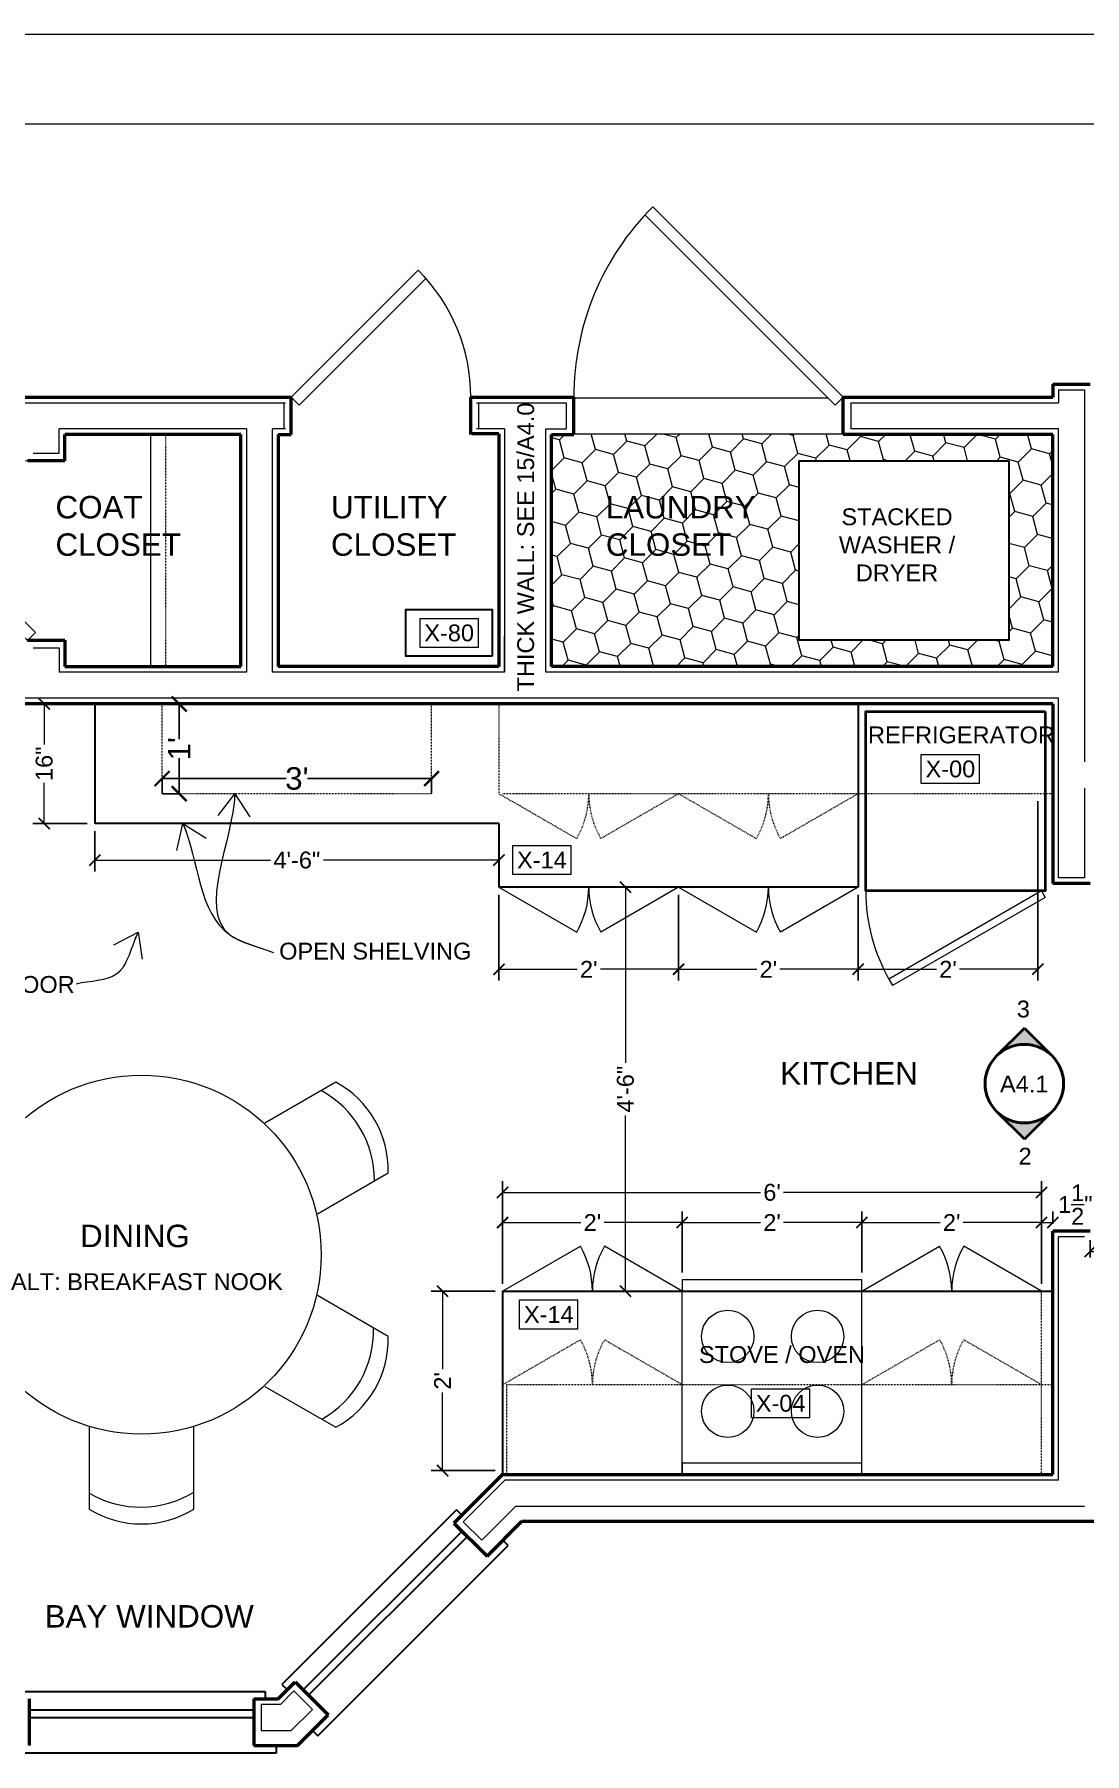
# Model space of a CAD drawing. Header units: inches. Extents: x -4969 to 16721, y 2489 to 24693.
# Drawn here: x 987.2 to 1127.5, y 3900.7 to 4130.5 of the extents above; entities that cross this region are included whole.
import ezdxf

# ---------------------------------------------------------------- set-up
doc = ezdxf.new("R2010")
doc.units = ezdxf.units.IN
doc.header["$MEASUREMENT"] = 0
doc.linetypes.add('DASHED2', pattern=[0.375, 0.25, -0.125])
doc.layers.get('0').update_dxf_attribs({"lineweight": 5})
doc.layers.add('0-NPLT', color=1, linetype='Continuous', plot=False)
for name, color, linetype, lineweight in [('1', 1, 'Continuous', 9), ('2', 6, 'Continuous', 20), ('3', 3, 'Continuous', 30), ('4', 2, 'Continuous', 40), ('5', 4, 'Continuous', 50), ('A-DIMSx', 7, 'Continuous', 9), ('A-LINK', 7, 'Continuous', 40), ('A-SYMB', 7, 'Continuous', 20), ('A-TEXTx', 7, 'Continuous', 20)]:
    doc.layers.add(name, color=color, linetype=linetype, lineweight=lineweight)
doc.styles.get("Standard").update_dxf_attribs({"font": 'Arial.ttf'})
doc.dimstyles.get("Standard").update_dxf_attribs({"dimtxt": 3, "dimasz": 2, "dimexe": 0.03125, "dimexo": 0.0625, "dimgap": 0.03125, "dimtad": 0, "dimtoh": 1, "dimdec": 4, "dimlfac": 0.99985, "dimzin": 0, "dimdsep": 46, "dimlunit": 4, "dimtxsty": 'Standard', "dimblk": 'ARCHTICK', "dimblk1": 'ARCHTICK', "dimblk2": 'ARCHTICK', "dimcen": 0.09, "dimclrt": 256, "dimadec": 0, "dimazin": 0, "dimtfac": 1, "dimtdec": 4, "dimtofl": 0, "dimtmove": 0, "dimatfit": 3, "dimfxl": 1, "dimtolj": 1, "dimtzin": 0, "dimarcsym": 0})

# ---------------------------------------------------------------- blocks, each defined once
blk = doc.blocks.new('_ArchTick')
at = {"color": 0, "linetype": 'ByBlock', "lineweight": 0, "const_width": 0.15}
blk.add_lwpolyline([(-0.5, -0.5), (0.5, 0.5)], dxfattribs=at)
blk = doc.blocks.new('Elevation Callout - 1')
at = {"layer": 'A-LINK', "ltscale": 0.1}
blk.add_hatch(color=152, dxfattribs=at).paths.add_polyline_path([(2031.59, 7377.65), (2039.01, 7370.23), (2046.43, 7377.65, -0.198912), (2039.01, 7374.58, -0.198912)])
at = {"layer": 'A-LINK', "color": 152, "ltscale": 0.1}
for q in [(2031.59, 7377.65), (2046.43, 7377.65)]:
    blk.add_line((2039.01, 7370.23), q, dxfattribs=at)
blk.add_circle((2039.01, 7385.08), 10.5, dxfattribs=at)
blk = doc.blocks.new('window plan 30')
at = {"layer": '1'}
for p, q in [((181.69, 1684.26), (181.69, 1680.76)), ((213.69, 1684.26), (213.69, 1680.76))]:
    blk.add_line(p, q, dxfattribs=at)
at = {"layer": '3'}
for p, q in [((181.19, 1685.01), (181.19, 1686.01)), ((181.19, 1686.01), (214.19, 1686.01)), ((214.19, 1686.01), (214.19, 1685.01)), ((212.69, 1683.48), (182.69, 1683.48)), ((212.69, 1682.48), (182.69, 1682.48)), ((179.69, 1677.76), (179.69, 1678.76)), ((215.69, 1677.76), (179.69, 1677.76)), ((215.69, 1678.76), (215.69, 1677.76))]:
    blk.add_line(p, q, dxfattribs=at)
at = {"layer": '5'}
for p, q in [((182.69, 1685.01), (182.69, 1678.76)), ((212.69, 1685.01), (212.69, 1678.76))]:
    blk.add_line(p, q, dxfattribs=at)
blk = doc.blocks.new('*D668')
at = {"layer": 'A-DIMSx', "color": 0, "lineweight": -2, "ltscale": 0.1, "transparency": 16777216}
for p, q in [((1065.63, 4016.5), (1064.63, 4016.5)), ((1065.55, 3962.5), (1064.63, 3962.5))]:
    blk.add_line(p, q, dxfattribs=at)
at = {"layer": 'A-DIMSx', "color": 0, "lineweight": 5, "ltscale": 0.1, "transparency": 16777216}
for p, q in [((1066.13, 4016.5), (1066.13, 3993.04)), ((1066.13, 3962.5), (1066.13, 3985.96))]:
    blk.add_line(p, q, dxfattribs=at)
at = {"layer": 'Defpoints', "color": 0, "ltscale": 0.1, "transparency": 16777216}
for p in [(1066.13, 4016.5), (1066.63, 4016.5), (1066.55, 3962.5)]:
    blk.add_point(p, dxfattribs=at)
at = {"layer": 'A-DIMSx', "color": 0, "lineweight": 5, "ltscale": 0.1, "transparency": 16777216, "xscale": 1.5, "yscale": 1.5, "zscale": 1.5}
for p, rotation in [((1066.13, 4016.5), 90), ((1066.13, 3962.5), 270)]:
    blk.add_blockref('_ArchTick', p, dxfattribs=dict(at, rotation=rotation))
at = {"layer": 'A-DIMSx', "ltscale": 0.1, "transparency": 16777216, "insert": (1066.13, 3989.5), "char_height": 2.25, "attachment_point": 5, "rotation": 90}
blk.add_mtext('\\A1;4\'-6"', dxfattribs=at)
blk = doc.blocks.new('*D670')
at = {"layer": 'A-DIMSx', "color": 0, "lineweight": -2, "ltscale": 0.1, "transparency": 16777216}
for p, q in [((994.23, 4041), (986.97, 4041)), ((994.23, 4025), (986.97, 4025))]:
    blk.add_line(p, q, dxfattribs=at)
at = {"layer": 'A-DIMSx', "color": 0, "lineweight": 5, "ltscale": 0.1, "transparency": 16777216}
for p, q in [((988.47, 4041), (988.47, 4035.56)), ((988.47, 4025), (988.47, 4030.44))]:
    blk.add_line(p, q, dxfattribs=at)
at = {"layer": 'Defpoints', "color": 0, "ltscale": 0.1, "transparency": 16777216}
for p in [(995.23, 4041), (988.47, 4025), (995.23, 4025)]:
    blk.add_point(p, dxfattribs=at)
at = {"layer": 'A-DIMSx', "color": 0, "lineweight": 5, "ltscale": 0.1, "transparency": 16777216, "xscale": 1.5, "yscale": 1.5, "zscale": 1.5}
for p, rotation in [((988.47, 4041), 90), ((988.47, 4025), 270)]:
    blk.add_blockref('_ArchTick', p, dxfattribs=dict(at, rotation=rotation))
at = {"layer": 'A-DIMSx', "ltscale": 0.1, "transparency": 16777216, "insert": (988.47, 4033), "char_height": 2.25, "attachment_point": 5, "rotation": 90}
blk.add_mtext('\\A1;16"', dxfattribs=at)
blk = doc.blocks.new('*D669')
at = {"layer": 'A-DIMSx', "color": 0, "lineweight": -2, "ltscale": 0.1, "transparency": 16777216}
for p, q in [((995.23, 4024), (995.23, 4018.62)), ((1049.23, 4021.12), (1049.23, 4021.62))]:
    blk.add_line(p, q, dxfattribs=at)
at = {"layer": 'A-DIMSx', "color": 0, "lineweight": 5, "ltscale": 0.1, "transparency": 16777216}
for p, q in [((995.23, 4020.12), (1018.69, 4020.12)), ((1049.23, 4020.12), (1025.77, 4020.12))]:
    blk.add_line(p, q, dxfattribs=at)
at = {"layer": 'Defpoints', "color": 0, "ltscale": 0.1, "transparency": 16777216}
for p in [(995.23, 4025), (995.23, 4020.12), (1049.23, 4020.12)]:
    blk.add_point(p, dxfattribs=at)
at = {"layer": 'A-DIMSx', "color": 0, "lineweight": 5, "ltscale": 0.1, "transparency": 16777216, "xscale": 1.5, "yscale": 1.5, "zscale": 1.5, "rotation": 180}
blk.add_blockref('_ArchTick', (995.23, 4020.12), dxfattribs=at)
at = {"layer": 'A-DIMSx', "color": 0, "lineweight": 5, "ltscale": 0.1, "transparency": 16777216, "xscale": 1.5, "yscale": 1.5, "zscale": 1.5}
blk.add_blockref('_ArchTick', (1049.23, 4020.12), dxfattribs=at)
at = {"layer": 'A-DIMSx', "ltscale": 0.1, "transparency": 16777216, "insert": (1022.23, 4020.12), "char_height": 2.25, "attachment_point": 5}
blk.add_mtext('\\A1;4\'-6"', dxfattribs=at)
blk = doc.blocks.new('*D671')
at = {"layer": 'A-DIMSx', "color": 0, "lineweight": -2, "ltscale": 0.1, "transparency": 16777216}
for p, q in [((1048.72, 3962.5), (1040.19, 3962.5)), ((1048.72, 3938.51), (1040.19, 3938.51))]:
    blk.add_line(p, q, dxfattribs=at)
at = {"layer": 'A-DIMSx', "color": 0, "lineweight": 5, "ltscale": 0.1, "transparency": 16777216}
for p, q in [((1041.69, 3962.5), (1041.69, 3952.06)), ((1041.69, 3938.51), (1041.69, 3948.95))]:
    blk.add_line(p, q, dxfattribs=at)
at = {"layer": 'Defpoints', "color": 0, "ltscale": 0.1, "transparency": 16777216}
for p in [(1049.72, 3962.5), (1041.69, 3938.51), (1049.72, 3938.51)]:
    blk.add_point(p, dxfattribs=at)
at = {"layer": 'A-DIMSx', "color": 0, "lineweight": 5, "ltscale": 0.1, "transparency": 16777216, "xscale": 1.5, "yscale": 1.5, "zscale": 1.5}
for p, rotation in [((1041.69, 3962.5), 90), ((1041.69, 3938.51), 270)]:
    blk.add_blockref('_ArchTick', p, dxfattribs=dict(at, rotation=rotation))
at = {"layer": 'A-DIMSx', "ltscale": 0.1, "transparency": 16777216, "insert": (1041.69, 3950.51), "char_height": 2.25, "attachment_point": 5, "rotation": 90}
blk.add_mtext("\\A1;2'", dxfattribs=at)
blk = doc.blocks.new('BORDER 11X17')
at = {"layer": '0-NPLT', "lineweight": 9, "ltscale": 0.1}
blk.add_lwpolyline([(29864.74, -10461.77), (29048.74, -10461.77), (29048.74, -10989.77), (29864.74, -10989.77), (29864.74, -10461.77)], dxfattribs=at)
blk.add_lwpolyline([(29792.74, -10473.77), (29078.74, -10473.77), (29078.74, -10977.77), (29792.74, -10977.77)], close=True, dxfattribs=at)
blk = doc.blocks.new('door plan 24')
at = {"layer": '1'}
for p, q in [((356.81, 1360.41), (360.31, 1360.41)), ((356.06, 1335.41), (339.09, 1352.38)), ((357.12, 1336.47), (340.15, 1353.44)), ((356.06, 1335.41), (357.12, 1336.47)), ((356.81, 1334.41), (360.31, 1334.41))]:
    blk.add_line(p, q, dxfattribs=at)
blk.add_arc((356.06, 1335.41), 24, 90, 135, dxfattribs=at)
at = {"layer": '5'}
for p, q in [((361.06, 1359.41), (356.06, 1359.41)), ((361.06, 1335.41), (356.06, 1335.41))]:
    blk.add_line(p, q, dxfattribs=at)
blk = doc.blocks.new('CALLOUT - EQUIPMENT')
at = {"layer": 'A-SYMB', "lineweight": 20, "ltscale": 0.1}
for p, q in [((6507.92, 5642.87), (6523.51, 5642.87)), ((6507.92, 5635.08), (6507.92, 5642.87)), ((6523.51, 5635.08), (6523.51, 5642.87)), ((6523.51, 5635.08), (6507.92, 5635.08))]:
    blk.add_line(p, q, dxfattribs=at)
blk = doc.blocks.new('*D672')
at = {"layer": 'A-DIMSx', "color": 0, "lineweight": -2, "ltscale": 0.1, "transparency": 16777216}
for p, q in [((1121.23, 4028), (1121.23, 4004.03)), ((1097.23, 4015.5), (1097.23, 4004.03))]:
    blk.add_line(p, q, dxfattribs=at)
at = {"layer": 'A-DIMSx', "color": 0, "lineweight": 5, "ltscale": 0.1, "transparency": 16777216}
for p, q in [((1097.23, 4005.53), (1107.68, 4005.53)), ((1121.23, 4005.53), (1110.78, 4005.53))]:
    blk.add_line(p, q, dxfattribs=at)
at = {"layer": 'Defpoints', "color": 0, "ltscale": 0.1, "transparency": 16777216}
for p in [(1121.23, 4029), (1097.23, 4016.5), (1097.23, 4005.53)]:
    blk.add_point(p, dxfattribs=at)
at = {"layer": 'A-DIMSx', "color": 0, "lineweight": 5, "ltscale": 0.1, "transparency": 16777216, "xscale": 1.5, "yscale": 1.5, "zscale": 1.5, "rotation": 180}
blk.add_blockref('_ArchTick', (1097.23, 4005.53), dxfattribs=at)
at = {"layer": 'A-DIMSx', "color": 0, "lineweight": 5, "ltscale": 0.1, "transparency": 16777216, "xscale": 1.5, "yscale": 1.5, "zscale": 1.5}
blk.add_blockref('_ArchTick', (1121.23, 4005.53), dxfattribs=at)
at = {"layer": 'A-DIMSx', "ltscale": 0.1, "transparency": 16777216, "insert": (1109.23, 4005.53), "char_height": 2.25, "attachment_point": 5}
blk.add_mtext("\\A1;2'", dxfattribs=at)
blk = doc.blocks.new('*D673')
at = {"layer": 'A-DIMSx', "color": 0, "lineweight": -2, "ltscale": 0.1, "transparency": 16777216}
for p, q in [((1049.72, 3963.5), (1049.72, 3977.2)), ((1121.72, 3971), (1121.72, 3977.2))]:
    blk.add_line(p, q, dxfattribs=at)
at = {"layer": 'A-DIMSx', "color": 0, "lineweight": 5, "ltscale": 0.1, "transparency": 16777216}
for p, q in [((1049.72, 3975.7), (1084.18, 3975.7)), ((1121.72, 3975.7), (1087.26, 3975.7))]:
    blk.add_line(p, q, dxfattribs=at)
at = {"layer": 'Defpoints', "color": 0, "ltscale": 0.1, "transparency": 16777216}
for p in [(1049.72, 3975.7), (1121.72, 3970), (1049.72, 3962.5)]:
    blk.add_point(p, dxfattribs=at)
at = {"layer": 'A-DIMSx', "color": 0, "lineweight": 5, "ltscale": 0.1, "transparency": 16777216, "xscale": 1.5, "yscale": 1.5, "zscale": 1.5, "rotation": 180}
blk.add_blockref('_ArchTick', (1049.72, 3975.7), dxfattribs=at)
at = {"layer": 'A-DIMSx', "color": 0, "lineweight": 5, "ltscale": 0.1, "transparency": 16777216, "xscale": 1.5, "yscale": 1.5, "zscale": 1.5}
blk.add_blockref('_ArchTick', (1121.72, 3975.7), dxfattribs=at)
at = {"layer": 'A-DIMSx', "ltscale": 0.1, "transparency": 16777216, "insert": (1085.72, 3975.7), "char_height": 2.25, "attachment_point": 5}
blk.add_mtext("\\A1;6'", dxfattribs=at)
blk = doc.blocks.new('*D674')
at = {"layer": 'A-DIMSx', "color": 0, "lineweight": -2, "ltscale": 0.1, "transparency": 16777216}
for p, q in [((1073.72, 3965), (1073.72, 3973.17)), ((1097.72, 3965), (1097.72, 3973.17))]:
    blk.add_line(p, q, dxfattribs=at)
at = {"layer": 'A-DIMSx', "color": 0, "lineweight": 5, "ltscale": 0.1, "transparency": 16777216}
for p, q in [((1073.72, 3971.67), (1084.16, 3971.67)), ((1097.72, 3971.67), (1087.27, 3971.67))]:
    blk.add_line(p, q, dxfattribs=at)
at = {"layer": 'Defpoints', "color": 0, "ltscale": 0.1, "transparency": 16777216}
for p in [(1097.72, 3971.67), (1073.72, 3964), (1097.72, 3964)]:
    blk.add_point(p, dxfattribs=at)
at = {"layer": 'A-DIMSx', "color": 0, "lineweight": 5, "ltscale": 0.1, "transparency": 16777216, "xscale": 1.5, "yscale": 1.5, "zscale": 1.5, "rotation": 180}
blk.add_blockref('_ArchTick', (1073.72, 3971.67), dxfattribs=at)
at = {"layer": 'A-DIMSx', "color": 0, "lineweight": 5, "ltscale": 0.1, "transparency": 16777216, "xscale": 1.5, "yscale": 1.5, "zscale": 1.5}
blk.add_blockref('_ArchTick', (1097.72, 3971.67), dxfattribs=at)
at = {"layer": 'A-DIMSx', "ltscale": 0.1, "transparency": 16777216, "insert": (1085.72, 3971.67), "char_height": 2.25, "attachment_point": 5}
blk.add_mtext("\\A1;2'", dxfattribs=at)
blk = doc.blocks.new('*D675')
at = {"layer": 'A-DIMSx', "color": 0, "lineweight": -2, "ltscale": 0.25, "transparency": 16777216}
for p, q in [((1049.72, 3963.5), (1049.72, 3973.17)), ((1073.72, 3965), (1073.72, 3973.17))]:
    blk.add_line(p, q, dxfattribs=at)
at = {"layer": 'A-DIMSx', "color": 0, "lineweight": 5, "ltscale": 0.25, "transparency": 16777216}
for p, q in [((1049.72, 3971.67), (1060.16, 3971.67)), ((1073.72, 3971.67), (1063.27, 3971.67))]:
    blk.add_line(p, q, dxfattribs=at)
at = {"layer": 'Defpoints', "color": 0, "ltscale": 0.25, "transparency": 16777216}
for p in [(1049.72, 3971.67), (1049.72, 3962.5), (1073.72, 3964)]:
    blk.add_point(p, dxfattribs=at)
at = {"layer": 'A-DIMSx', "color": 0, "lineweight": 5, "ltscale": 0.25, "transparency": 16777216, "xscale": 1.5, "yscale": 1.5, "zscale": 1.5, "rotation": 180}
blk.add_blockref('_ArchTick', (1049.72, 3971.67), dxfattribs=at)
at = {"layer": 'A-DIMSx', "color": 0, "lineweight": 5, "ltscale": 0.25, "transparency": 16777216, "xscale": 1.5, "yscale": 1.5, "zscale": 1.5}
blk.add_blockref('_ArchTick', (1073.72, 3971.67), dxfattribs=at)
at = {"layer": 'A-DIMSx', "ltscale": 0.25, "transparency": 16777216, "insert": (1061.72, 3971.67), "char_height": 2.25, "attachment_point": 5}
blk.add_mtext("\\A1;2'", dxfattribs=at)
blk = doc.blocks.new('*D676')
at = {"layer": 'A-DIMSx', "color": 0, "lineweight": -2, "ltscale": 0.25, "transparency": 16777216}
for p, q in [((1097.72, 3965), (1097.72, 3973.17)), ((1121.72, 3963.5), (1121.72, 3973.17))]:
    blk.add_line(p, q, dxfattribs=at)
at = {"layer": 'A-DIMSx', "color": 0, "lineweight": 5, "ltscale": 0.25, "transparency": 16777216}
for p, q in [((1097.72, 3971.67), (1108.16, 3971.67)), ((1121.72, 3971.67), (1111.27, 3971.67))]:
    blk.add_line(p, q, dxfattribs=at)
at = {"layer": 'Defpoints', "color": 0, "ltscale": 0.25, "transparency": 16777216}
for p in [(1121.72, 3971.67), (1097.72, 3964), (1121.72, 3962.5)]:
    blk.add_point(p, dxfattribs=at)
at = {"layer": 'A-DIMSx', "color": 0, "lineweight": 5, "ltscale": 0.25, "transparency": 16777216, "xscale": 1.5, "yscale": 1.5, "zscale": 1.5, "rotation": 180}
blk.add_blockref('_ArchTick', (1097.72, 3971.67), dxfattribs=at)
at = {"layer": 'A-DIMSx', "color": 0, "lineweight": 5, "ltscale": 0.25, "transparency": 16777216, "xscale": 1.5, "yscale": 1.5, "zscale": 1.5}
blk.add_blockref('_ArchTick', (1121.72, 3971.67), dxfattribs=at)
at = {"layer": 'A-DIMSx', "ltscale": 0.25, "transparency": 16777216, "insert": (1109.72, 3971.67), "char_height": 2.25, "attachment_point": 5}
blk.add_mtext("\\A1;2'", dxfattribs=at)
blk = doc.blocks.new('*D677')
at = {"layer": 'A-DIMSx', "color": 0, "lineweight": -2, "ltscale": 0.25, "transparency": 16777216}
for p, q in [((1121.72, 3963.5), (1121.72, 3973.17)), ((1123.23, 3971.5), (1123.23, 3973.17))]:
    blk.add_line(p, q, dxfattribs=at)
at = {"layer": 'A-DIMSx', "color": 0, "lineweight": 5, "ltscale": 0.25, "transparency": 16777216}
blk.add_line((1121.72, 3971.67), (1123.23, 3971.67), dxfattribs=at)
at = {"layer": 'Defpoints', "color": 0, "ltscale": 0.25, "transparency": 16777216}
for p in [(1123.23, 3971.67), (1123.23, 3970.5), (1121.72, 3962.5)]:
    blk.add_point(p, dxfattribs=at)
at = {"layer": 'A-DIMSx', "color": 0, "lineweight": 5, "ltscale": 0.25, "transparency": 16777216, "xscale": 1.5, "yscale": 1.5, "zscale": 1.5, "rotation": 180}
blk.add_blockref('_ArchTick', (1121.72, 3971.67), dxfattribs=at)
at = {"layer": 'A-DIMSx', "color": 0, "lineweight": 5, "ltscale": 0.25, "transparency": 16777216, "xscale": 1.5, "yscale": 1.5, "zscale": 1.5}
blk.add_blockref('_ArchTick', (1123.23, 3971.67), dxfattribs=at)
at = {"layer": 'A-DIMSx', "ltscale": 0.25, "transparency": 16777216, "insert": (1126.24, 3974.08), "char_height": 2.25, "attachment_point": 5}
blk.add_mtext('\\A1;1{\\H1x;\\S1/2;}"', dxfattribs=at)
blk = doc.blocks.new('*D678')
at = {"layer": 'A-DIMSx', "color": 0, "lineweight": -2, "ltscale": 0.25, "transparency": 16777216}
for p, q in [((1128.23, 3967), (1128.23, 3969.32)), ((1136.23, 3965.96), (1136.23, 3969.32))]:
    blk.add_line(p, q, dxfattribs=at)
at = {"layer": 'A-DIMSx', "color": 0, "lineweight": 5, "ltscale": 0.25, "transparency": 16777216}
for p, q in [((1128.23, 3967.82), (1130.43, 3967.82)), ((1136.23, 3967.82), (1134.02, 3967.82))]:
    blk.add_line(p, q, dxfattribs=at)
at = {"layer": 'Defpoints', "color": 0, "ltscale": 0.25, "transparency": 16777216}
for p in [(1128.23, 3967.82), (1128.23, 3966), (1136.23, 3964.96)]:
    blk.add_point(p, dxfattribs=at)
at = {"layer": 'A-DIMSx', "color": 0, "lineweight": 5, "ltscale": 0.25, "transparency": 16777216, "xscale": 1.5, "yscale": 1.5, "zscale": 1.5, "rotation": 180}
blk.add_blockref('_ArchTick', (1128.23, 3967.82), dxfattribs=at)
at = {"layer": 'A-DIMSx', "color": 0, "lineweight": 5, "ltscale": 0.25, "transparency": 16777216, "xscale": 1.5, "yscale": 1.5, "zscale": 1.5}
blk.add_blockref('_ArchTick', (1136.23, 3967.82), dxfattribs=at)
at = {"layer": 'A-DIMSx', "ltscale": 0.25, "transparency": 16777216, "insert": (1132.23, 3967.82), "char_height": 2.25, "attachment_point": 5}
blk.add_mtext('\\A1;8"', dxfattribs=at)
blk = doc.blocks.new('*D680')
at = {"layer": 'A-DIMSx', "color": 0, "lineweight": -2, "ltscale": 0.25, "transparency": 16777216}
for p, q in [((1073.23, 4015.5), (1073.23, 4004.03)), ((1097.23, 4015.5), (1097.23, 4004.03))]:
    blk.add_line(p, q, dxfattribs=at)
at = {"layer": 'A-DIMSx', "color": 0, "lineweight": 5, "ltscale": 0.25, "transparency": 16777216}
for p, q in [((1073.23, 4005.53), (1083.68, 4005.53)), ((1097.23, 4005.53), (1086.78, 4005.53))]:
    blk.add_line(p, q, dxfattribs=at)
at = {"layer": 'Defpoints', "color": 0, "ltscale": 0.25, "transparency": 16777216}
for p in [(1073.23, 4016.5), (1097.23, 4016.5), (1073.23, 4005.53)]:
    blk.add_point(p, dxfattribs=at)
at = {"layer": 'A-DIMSx', "color": 0, "lineweight": 5, "ltscale": 0.25, "transparency": 16777216, "xscale": 1.5, "yscale": 1.5, "zscale": 1.5, "rotation": 180}
blk.add_blockref('_ArchTick', (1073.23, 4005.53), dxfattribs=at)
at = {"layer": 'A-DIMSx', "color": 0, "lineweight": 5, "ltscale": 0.25, "transparency": 16777216, "xscale": 1.5, "yscale": 1.5, "zscale": 1.5}
blk.add_blockref('_ArchTick', (1097.23, 4005.53), dxfattribs=at)
at = {"layer": 'A-DIMSx', "ltscale": 0.25, "transparency": 16777216, "insert": (1085.23, 4005.53), "char_height": 2.25, "attachment_point": 5}
blk.add_mtext("\\A1;2'", dxfattribs=at)
blk = doc.blocks.new('*D681')
at = {"layer": 'A-DIMSx', "color": 0, "lineweight": -2, "ltscale": 0.25, "transparency": 16777216}
for p, q in [((1049.23, 4015.5), (1049.23, 4004.03)), ((1073.23, 4015.5), (1073.23, 4004.03))]:
    blk.add_line(p, q, dxfattribs=at)
at = {"layer": 'A-DIMSx', "color": 0, "lineweight": 5, "ltscale": 0.25, "transparency": 16777216}
for p, q in [((1049.23, 4005.53), (1059.68, 4005.53)), ((1073.23, 4005.53), (1062.78, 4005.53))]:
    blk.add_line(p, q, dxfattribs=at)
at = {"layer": 'Defpoints', "color": 0, "ltscale": 0.25, "transparency": 16777216}
for p in [(1049.23, 4016.5), (1073.23, 4016.5), (1049.23, 4005.53)]:
    blk.add_point(p, dxfattribs=at)
at = {"layer": 'A-DIMSx', "color": 0, "lineweight": 5, "ltscale": 0.25, "transparency": 16777216, "xscale": 1.5, "yscale": 1.5, "zscale": 1.5, "rotation": 180}
blk.add_blockref('_ArchTick', (1049.23, 4005.53), dxfattribs=at)
at = {"layer": 'A-DIMSx', "color": 0, "lineweight": 5, "ltscale": 0.25, "transparency": 16777216, "xscale": 1.5, "yscale": 1.5, "zscale": 1.5}
blk.add_blockref('_ArchTick', (1073.23, 4005.53), dxfattribs=at)
at = {"layer": 'A-DIMSx', "ltscale": 0.25, "transparency": 16777216, "insert": (1061.23, 4005.53), "char_height": 2.25, "attachment_point": 5}
blk.add_mtext("\\A1;2'", dxfattribs=at)
blk = doc.blocks.new('*D682')
at = {"color": 0, "lineweight": -2, "ltscale": 0.25, "transparency": 16777216}
for p, q in [((1004.23, 4029.06), (1004.23, 4031.05)), ((1004.23, 4031.02), (1020.82, 4031.02)), ((1040.23, 4031.02), (1023.64, 4031.02)), ((1040.23, 4029.06), (1040.23, 4031.05))]:
    blk.add_line(p, q, dxfattribs=at)
at = {"layer": 'Defpoints', "color": 0, "ltscale": 0.25, "transparency": 16777216}
for p in [(1004.23, 4029), (1040.23, 4031.02), (1040.23, 4029)]:
    blk.add_point(p, dxfattribs=at)
at = {"color": 0, "lineweight": -2, "ltscale": 0.25, "transparency": 16777216, "xscale": 2, "yscale": 2, "zscale": 2, "rotation": 180}
blk.add_blockref('_ArchTick', (1004.23, 4031.02), dxfattribs=at)
at = {"color": 0, "lineweight": -2, "ltscale": 0.25, "transparency": 16777216, "xscale": 2, "yscale": 2, "zscale": 2}
blk.add_blockref('_ArchTick', (1040.23, 4031.02), dxfattribs=at)
at = {"ltscale": 0.25, "transparency": 16777216, "insert": (1022.23, 4031.02), "char_height": 3, "attachment_point": 5}
blk.add_mtext("\\A1;3'", dxfattribs=at)
blk = doc.blocks.new('*D683')
at = {"color": 0, "lineweight": -2, "ltscale": 0.25, "transparency": 16777216}
for p, q in [((1004.29, 4041), (1006.53, 4041)), ((1006.5, 4041), (1006.5, 4036.27)), ((1006.5, 4029), (1006.5, 4033.73)), ((1004.29, 4029), (1006.53, 4029))]:
    blk.add_line(p, q, dxfattribs=at)
at = {"layer": 'Defpoints', "color": 0, "ltscale": 0.25, "transparency": 16777216}
for p in [(1004.23, 4041), (1006.5, 4041), (1004.23, 4029)]:
    blk.add_point(p, dxfattribs=at)
at = {"color": 0, "lineweight": -2, "ltscale": 0.25, "transparency": 16777216, "xscale": 2, "yscale": 2, "zscale": 2}
for p, rotation in [((1006.5, 4041), 90), ((1006.5, 4029), 270)]:
    blk.add_blockref('_ArchTick', p, dxfattribs=dict(at, rotation=rotation))
at = {"ltscale": 0.25, "transparency": 16777216, "insert": (1006.5, 4035), "char_height": 3, "attachment_point": 5, "rotation": 90}
blk.add_mtext("\\A1;1'", dxfattribs=at)

msp = doc.modelspace()

# ---------------------------------------------------------------- hatches: boundary and pattern name
at = {"layer": '1', "lineweight": 0, "ltscale": 0.25}
h = msp.add_hatch(dxfattribs=at)
h.set_pattern_fill('HONEY', color=256, scale=20, angle=45)
h.paths.add_polyline_path([(1089.3545412, 4073.5001874), (1117.3545412, 4073.5001874), (1117.3545412, 4049.5001874), (1089.3545412, 4049.5001874)], flags=16)
h.paths.add_polyline_path([(1056.1045412, 4045.8751874), (1123.3545412, 4045.8751874), (1123.3545412, 4077.1251874), (1106.4795412, 4077.1251874), (1082.4795412, 4077.1251874), (1056.1045412, 4077.1251874)])

# ---------------------------------------------------------------- linework, layer by layer
at = {"layer": '1'}
for p, q in [((1095.2295412, 4082.0001874), (1069.7736971, 4107.4560315)), ((1094.168881, 4080.9395272), (1068.7351436, 4106.3732647)), ((1095.2295412, 4082.0001874), (1094.168881, 4080.9395272)), ((1123.9795412, 4083.0001874), (1123.9795412, 4081.2501874)), ((1123.9795412, 4083.0001874), (1127.4795412, 4083.0001874)), ((1127.4795412, 4083.0001874), (1127.4795412, 4033.2501874)), ((983.4795412, 4081.2501874), (1020.7295412, 4081.2501874)), ((1046.2295412, 4081.2501874), (1058.2295412, 4081.2501874)), ((1058.2295412, 4081.2501874), (1058.2295412, 4077.7501874)), ((1096.2295412, 4081.2501874), (1123.9795412, 4081.2501874)), ((1096.2295412, 4081.2501874), (1096.2295412, 4077.7501874)), ((1015.4795412, 4077.7501874), (990.4795412, 4077.7501874)), ((990.4795412, 4074.5001874), (990.4795412, 4077.7501874)), ((1015.4795412, 4077.7501874), (1015.4795412, 4045.2501874)), ((1020.7295412, 4077.7501874), (1018.9795412, 4077.7501874)), ((1018.9795412, 4045.2501874), (1018.9795412, 4077.7501874)), ((1049.9795412, 4077.7501874), (1046.2295412, 4077.7501874)), ((1049.9795412, 4077.7501874), (1049.9795412, 4045.2501874)), ((1055.4795412, 4045.2501874), (1055.4795412, 4077.7501874)), ((1055.4795412, 4077.7501874), (1058.2295412, 4077.7501874)), ((1123.9795412, 4077.7501874), (1096.2295412, 4077.7501874)), ((1123.9795412, 4045.2501874), (1123.9795412, 4077.7501874)), ((1002.7295412, 4046.0001874), (1002.7295412, 4077.0001874)), ((1049.9795412, 4045.2501874), (1049.9795412, 4050.0001874)), ((1055.4795412, 4045.2501874), (1055.4795412, 4050.0001874)), ((990.4795412, 4048.5001874), (990.4795412, 4045.2501874)), ((1015.4795412, 4045.2501874), (990.4795412, 4045.2501874)), ((1015.4795412, 4045.2501874), (1012.3708745, 4045.2501874)), ((1049.9795412, 4045.2501874), (1018.9795412, 4045.2501874)), ((1049.9795412, 4045.2501874), (1018.9795412, 4045.2501874)), ((1123.9795412, 4045.2501874), (1055.4795412, 4045.2501874)), ((1123.9795412, 4045.2501874), (1055.4795412, 4045.2501874)), ((1123.9795412, 4041.7501874), (983.4795412, 4041.7501874)), ((1123.9795412, 4017.7501874), (1123.9795412, 4041.7501874)), ((1127.4795412, 4029.7501874), (1127.4795412, 4017.7501874)), ((1127.4795412, 4017.7501874), (1123.9795412, 4017.7501874)), ((1049.2295412, 4016.5001874), (1059.621846, 4010.5001874)), ((1073.2295412, 4016.5001874), (1062.8372363, 4010.5001874)), ((1073.2295412, 4016.5001874), (1083.621846, 4010.5001874)), ((1097.2295412, 4016.5001874), (1086.8372363, 4010.5001874)), ((1121.7295412, 4016.0001874), (1101.3210592, 4004.2173448)), ((1122.2295412, 4015.134162), (1101.8210592, 4003.3513194)), ((1123.9795412, 3937.2501874), (1123.9795412, 3969.7501874)), ((1127.4795412, 3969.7501874), (1123.9795412, 3969.7501874)), ((1049.7191336, 3962.5001874), (1060.1114384, 3968.5001874)), ((1073.7191336, 3962.5001874), (1063.3268287, 3968.5001874)), ((1097.7191336, 3962.5001874), (1108.1114384, 3968.5001874)), ((1121.7191336, 3962.5001874), (1111.3268287, 3968.5001874)), ((1044.4605116, 3931.6809053), (1050.0297937, 3937.2501874)), ((1123.9795412, 3937.2501874), (1050.0297937, 3937.2501874)), ((1046.9353853, 3929.2060315), (1051.4795412, 3933.7501874)), ((1051.4795412, 3933.7501874), (1127.4795412, 3933.7501874)), ((1020.0297937, 3907.2501874), (1017.4795412, 3907.2501874)), ((1020.0297937, 3907.2501874), (1021.8330946, 3909.0534883)), ((1021.4795412, 3903.7501874), (1024.3079683, 3906.5786145)), ((1017.4795412, 3903.7501874), (1021.4795412, 3903.7501874))]:
    msp.add_line(p, q, dxfattribs=at)
at = {"layer": '1', "ltscale": 0.25}
for p, q in [((1093.2332208, 4081.8751874), (1059.2295412, 4081.8751874)), ((1095.2295412, 4081.8751874), (1095.1045412, 4081.8751874)), ((1059.2295412, 4077.1251874), (1095.2295412, 4077.1251874)), ((1121.7295412, 4016.0001874), (1122.2295412, 4015.134162)), ((1101.3210592, 4004.2173448), (1101.8210592, 4003.3513194))]:
    msp.add_line(p, q, dxfattribs=at)
at = {"layer": '1', "linetype": 'DASHED2', "ltscale": 0.25}
for p, q in [((1004.7295412, 4046.0001874), (1004.7295412, 4077.0001874)), ((1004.2295412, 4029.0001874), (1004.2295412, 4041.0001874)), ((1040.2295412, 4029.0001874), (1040.2295412, 4041.0001874)), ((1049.2295412, 4041.0001874), (1049.2295412, 4029.0001874)), ((1040.2295412, 4029.0001874), (1004.2295412, 4029.0001874)), ((1049.2295412, 4029.0001874), (1059.621846, 4023.0001874)), ((1123.2295412, 4029.0001874), (1049.7295412, 4029.0001874)), ((1073.2295412, 4029.0001874), (1062.8372363, 4023.0001874)), ((1073.2295412, 4029.0001874), (1083.621846, 4023.0001874)), ((1097.2295412, 4029.0001874), (1086.8372363, 4023.0001874)), ((1121.7191336, 3938.0001874), (1121.7191336, 3962.5001874)), ((1049.7191336, 3950.0001874), (1060.1114384, 3956.0001874)), ((1073.7191336, 3950.0001874), (1063.3268287, 3956.0001874)), ((1097.7191336, 3950.0001874), (1108.1114384, 3956.0001874)), ((1121.7191336, 3950.0001874), (1111.3268287, 3956.0001874)), ((1050.2191336, 3950.0001874), (1123.2295412, 3950.0001874)), ((1050.2191336, 3950.0001874), (1050.2191336, 3938.0001874))]:
    msp.add_line(p, q, dxfattribs=at)
at = {"layer": '1'}
for points in [[(1034.4245225, 3978.3130774, 0.2856948955), (1027.4245225, 3990.4374331), (1017.9646446, 3984.97577)], [(1027.4245225, 3944.3129417, 0.2856948955), (1034.4245225, 3956.4372974), (1024.9646446, 3961.8989604)], [(994.4795412, 3933.3750517, 0.2856948955), (1008.4795412, 3933.3750517), (1008.4795412, 3944.2983778)]]:
    msp.add_lwpolyline(points, format="xyb", dxfattribs=at)
for points in [[(1024.9646446, 3972.8514144), (1034.4245225, 3978.3130774)], [(1017.9646446, 3949.7746048), (1027.4245225, 3944.3129417)], [(994.4795412, 3944.2983778), (994.4795412, 3933.3750517)]]:
    msp.add_lwpolyline(points, dxfattribs=at)
msp.add_circle((1001.4795412, 3967.3751874), 24, dxfattribs=at)
at = {"layer": '1', "ltscale": 0.1}
for centre in [(1079.8068205, 3956.4501449), (1091.8068205, 3956.4501449), (1079.8068205, 3946.4501449), (1091.8068205, 3946.4501449)]:
    msp.add_circle(centre, 3.5, dxfattribs=at)
at = {"layer": '1'}
for centre, radius, start, end in [((1095.2295412, 4082.0001874), 36, 135, 180), ((1049.2295412, 4016.5001874), 12, 330, 0), ((1073.2295412, 4016.5001874), 12, 180, 210), ((1073.2295412, 4016.5001874), 12, 330, 0), ((1097.2295412, 4016.5001874), 12, 180, 210), ((1122.2295412, 4016.0001874), 24, 180, 210), ((1018.9706929, 3977.3539603), 13.6133626, 359.563523149, 61.454314951), ((1049.7191336, 3962.5001874), 12, 0, 30), ((1073.7191336, 3962.5001874), 12, 150, 180), ((1097.7191336, 3962.5001874), 12, 0, 30), ((1121.7191336, 3962.5001874), 12, 150, 180), ((1018.8669879, 3957.2167921), 13.6133626, 299.563523149, 1.454314951), ((1001.3758362, 3947.2380193), 13.6133626, 239.563523149, 301.454314951)]:
    msp.add_arc(centre, radius, start, end, dxfattribs=at)
at = {"layer": '1', "linetype": 'DASHED2', "ltscale": 0.25}
for centre, start, end in [((1049.2295412, 4029.0001874), 330, 0), ((1073.2295412, 4029.0001874), 180, 210), ((1073.2295412, 4029.0001874), 330, 0), ((1097.2295412, 4029.0001874), 180, 210), ((1049.7191336, 3950.0001874), 0, 30), ((1073.7191336, 3950.0001874), 150, 180), ((1097.7191336, 3950.0001874), 0, 30), ((1121.7191336, 3950.0001874), 150, 180)]:
    msp.add_arc(centre, 12, start, end, dxfattribs=at)
at = {"layer": '2'}
for p, q in [((1073.7191336, 3938.0001874), (1073.7191336, 3962.5001874)), ((1097.7191336, 3938.0001874), (1097.7191336, 3962.5001874))]:
    msp.add_line(p, q, dxfattribs=at)
at = {"layer": '2', "ltscale": 0.1}
for points in [[(1097.7191336, 3962.5001874), (1097.7191336, 3964.0001874), (1073.7191336, 3964.0001874), (1073.7191336, 3962.5001874)], [(1097.7191336, 3938.0001874), (1097.7191336, 3939.5001874), (1073.7191336, 3939.5001874), (1073.7191336, 3938.0001874)]]:
    msp.add_lwpolyline(points, dxfattribs=at)
at = {"layer": '3'}
for p, q in [((995.2295412, 4041.0001874), (995.2295412, 4025.0001874)), ((1097.2295412, 4041.0001874), (1097.2295412, 4016.5001874)), ((1049.2295412, 4025.0001874), (995.2295412, 4025.0001874)), ((1049.2295412, 4025.0001874), (1049.2295412, 4016.5001874)), ((1097.2295412, 4016.5001874), (1049.2295412, 4016.5001874))]:
    msp.add_line(p, q, dxfattribs=at)
at = {"layer": '3', "ltscale": 0.1}
for q in [(1049.7191336, 3938.0001874), (1123.2295412, 3962.5001874)]:
    msp.add_line((1049.7191336, 3962.5001874), q, dxfattribs=at)
at = {"layer": '3'}
msp.add_lwpolyline([(1117.3545412, 4073.5001874), (1117.3545412, 4049.5001874), (1089.3545412, 4049.5001874), (1089.3545412, 4073.5001874), (1117.3545412, 4073.5001874)], dxfattribs=at)
at = {"layer": '3', "flags": 128}
msp.add_lwpolyline([(1048.3137253, 4047.3819317), (1036.7977669, 4047.3819317), (1036.7977669, 4053.6005492), (1048.3137253, 4053.6005492)], close=True, dxfattribs=at)
at = {"layer": '4', "flags": 128}
msp.add_lwpolyline([(1122.2295412, 4040.0001874), (1122.2295412, 4016.0001874), (1098.2295412, 4016.0001874), (1098.2295412, 4040.0001874), (1122.2295412, 4040.0001874)], dxfattribs=at)
at = {"layer": '5'}
for p, q in [((982.7295412, 4082.0001874), (1021.4795412, 4082.0001874)), ((1045.4795412, 4082.0001874), (1059.2295412, 4082.0001874)), ((1059.2295412, 4077.0001874), (1059.2295412, 4082.0001874)), ((1095.2295412, 4077.0001874), (1095.2295412, 4082.0001874)), ((1095.2295412, 4082.0001874), (1123.2295412, 4082.0001874)), ((1123.2295412, 4083.7501874), (1123.2295412, 4082.0001874)), ((1123.2295412, 4083.7501874), (1128.2295412, 4083.7501874)), ((1049.2295412, 4077.1251874), (1045.6045412, 4077.1251874)), ((1049.2295412, 4077.1251874), (1049.2295412, 4046.0001874)), ((1014.7295412, 4077.0001874), (991.2295412, 4077.0001874)), ((991.2295412, 4073.5001874), (991.2295412, 4077.0001874)), ((1014.7295412, 4046.0001874), (1014.7295412, 4077.0001874)), ((1019.7295412, 4077.0001874), (1019.7295412, 4046.0001874)), ((1019.7295412, 4077.0001874), (1021.4795412, 4077.0001874)), ((1056.2295412, 4046.0001874), (1056.2295412, 4077.0001874)), ((1056.2295412, 4077.0001874), (1059.2295412, 4077.0001874)), ((1123.2295412, 4077.0001874), (1095.2295412, 4077.0001874)), ((1123.2295412, 4046.0001874), (1123.2295412, 4077.0001874)), ((991.2295412, 4049.5001874), (991.2295412, 4046.0001874)), ((991.2295412, 4046.0001874), (1014.7295412, 4046.0001874)), ((1012.3708745, 4046.0001874), (1014.7295412, 4046.0001874)), ((1049.2295412, 4046.0001874), (1019.7295412, 4046.0001874)), ((1049.2295412, 4046.0001874), (1019.7295412, 4046.0001874)), ((1123.2295412, 4046.0001874), (1056.2295412, 4046.0001874)), ((1123.2295412, 4041.0001874), (982.7295412, 4041.0001874)), ((1123.2295412, 4041.0001874), (1123.2295412, 4017.0001874)), ((1128.2295412, 4017.0001874), (1123.2295412, 4017.0001874)), ((1123.2295412, 3938.0001874), (1123.2295412, 3970.5001874)), ((1128.2295412, 3970.5001874), (1123.2295412, 3970.5001874)), ((1049.7191336, 3938.0001874), (1043.2230747, 3931.5041286)), ((1049.7191336, 3938.0001874), (1123.2295412, 3938.0001874)), ((1047.6424921, 3927.0847112), (1052.3079683, 3931.7501874)), ((1052.3079683, 3931.7501874), (1129.4795412, 3931.7501874)), ((1019.7191336, 3908.0001874), (1022.0098713, 3910.2909251)), ((1016.4795412, 3908.0001874), (1019.7191336, 3908.0001874)), ((1022.3079683, 3901.7501874), (1026.4292887, 3905.8715077)), ((1016.4795412, 3901.7501874), (1022.3079683, 3901.7501874)), ((1016.4795412, 3901.7501874), (1022.3079683, 3901.7501874))]:
    msp.add_line(p, q, dxfattribs=at)

# ---------------------------------------------------------------- block references
at = {"ltscale": 0.1}
msp.add_blockref('BORDER 11X17', (-28211.7391542, 14592.2729885), dxfattribs=at)
at = {"color": 152, "ltscale": 0.1, "xscale": -0.5, "yscale": 0.5, "zscale": 0.5, "rotation": 180}
msp.add_blockref('Elevation Callout - 1', (99.92439, 7682.7736015), dxfattribs=at)
at = {"color": 152, "ltscale": 0.1, "xscale": 0.5, "yscale": 0.5, "zscale": 0.5}
msp.add_blockref('Elevation Callout - 1', (99.92439, 297.6980179), dxfattribs=at)
at = {"xscale": -1, "rotation": 44.99999999999968}
msp.add_blockref('window plan 30', (2363.8854392, 2869.2030991), dxfattribs=at)
msp.add_blockref('window plan 30', (803.7904892, 2222.9906122))
at = {"layer": '2', "rotation": 270}
msp.add_blockref('door plan 24', (-313.9319811, 4438.0571751), dxfattribs=at)
at = {"layer": '2'}
msp.add_blockref('door plan 24', (630.1725535, 2714.0886651), dxfattribs=at)
at = {"layer": '2', "ltscale": 0.25, "xscale": 0.5, "yscale": 0.5, "zscale": 0.5}
for p in [(-2215.2787041, 1230.9938262), (-2148.3056818, 1212.8085238), (-2202.8883755, 1200.6484241), (-2201.963378, 1139.8940453), (-2170.989873, 1128.0130827)]:
    msp.add_blockref('CALLOUT - EQUIPMENT', p, dxfattribs=at)

# ---------------------------------------------------------------- texts
at = {"layer": 'A-LINK', "color": 152, "ltscale": 0.1, "attachment_point": 5}
for s, insert, char_height, width in [('3', (1119.2969965, 4000.2009911), 2.25, 1.734732483), ('{\\H0.75x;A4.1}', (1119.4116128, 3990.1870729), 3, 4.925655415), ('2', (1119.5317427, 3980.5395708), 2.25, 1.734732483)]:
    msp.add_mtext(s, dxfattribs=dict(at, insert=insert, char_height=char_height, width=width))
at = {"layer": 'A-TEXTx', "color": 152, "ltscale": 0.5, "insert": (1051.6725907, 4042.672886), "char_height": 2.25, "width": 38.862897699, "attachment_point": 1, "rotation": 90}
msp.add_mtext('THICK WALL: SEE 15/A4.0 ', dxfattribs=at)
at = {"layer": 'A-TEXTx', "ltscale": 0.5}
for s, insert, char_height, width, attachment_point in [('COAT\\PCLOSET', (989.9774884, 4068.7990448), 3, 79.721521148, 1), ('{UTILITY\\PCLOSET}', (1026.785749, 4068.7990448), 3, 79.721521148, 1), ('LAUNDRY\\PCLOSET', (1063.5134594, 4068.7990448), 3, 79.721521148, 1), ('STACKED\\PWASHER / \\PDRYER', (1102.4185306, 4067.140588), 2.25, 19.107949005, 2), ('{X-80}', (1042.5788353, 4050.4799355), 2.25, 1.821971046, 5), ('{REFRIGERATOR}', (1098.542804, 4037.9845239), 2.25, 8.371163944, 1), ('{X-00}', (1109.5518575, 4032.2946331), 2.25, 1.821971046, 5), ('{X-14}', (1054.9691638, 4020.1345334), 2.25, 1.821971046, 5), ('OPEN SHELVING', (1019.8657009, 4009.0802035), 2.25, 26.973618993, 1), ('{KITCHEN}', (1095.9963071, 3993.1233854), 3, 104.530359291, 2), ('DINING', (1000.5909725, 3971.3838838), 3, 26.369086237, 2), ('ALT: BREAKFAST NOOK', (984.0358984, 3964.8941975), 2.25, 38.325634519, 1), ('{X-14}', (1055.8941613, 3959.3801546), 2.25, 1.821971046, 5), ('{STOVE / OVEN}', (1075.9531121, 3955.150632), 2.25, 22.678548351, 1), ('{X-04}', (1086.8676663, 3947.499192), 2.25, 1.821971046, 5), ('{BAY WINDOW}', (1002.5025286, 3920.533542), 3, 51.966761028, 2)]:
    msp.add_mtext(s, dxfattribs=dict(at, insert=insert, char_height=char_height, width=width, attachment_point=attachment_point))
at = {"layer": 'A-TEXTx', "ltscale": 0.5, "insert": (961.8095761, 4003.4841092), "char_height": 2.25, "attachment_point": 4}
msp.add_mtext('HARDWOOD FLOOR', dxfattribs=at)

# ---------------------------------------------------------------- dimensions: what is measured, and where the dimension line sits
at = {"ltscale": 0.25}
dim = msp.add_linear_dim(base=(1006.498828, 4041.0001874), p1=(1004.2295412, 4029.0001874), p2=(1004.2295412, 4041.0001874), angle=90, dimstyle='Standard', dxfattribs=at)
dim.commit()
dim.dimension.update_dxf_attribs({"geometry": '*D683', "text_midpoint": (1006.498828, 4035.0001874)})
dim = msp.add_linear_dim(base=(1040.2295412, 4031.0179214), p1=(1004.2295412, 4029.0001874), p2=(1040.2295412, 4029.0001874), dimstyle='Standard', dxfattribs=at)
dim.commit()
dim.dimension.update_dxf_attribs({"geometry": '*D682', "text_midpoint": (1022.2295412, 4031.0179214)})
at = {"layer": 'A-DIMSx', "ltscale": 0.1}
dim = msp.add_linear_dim(base=(988.467934, 4025.0001874), p1=(995.2295412, 4041.0001874), p2=(995.2295412, 4025.0001874), angle=270, text='16"', dimstyle='Standard', override={"dimtxt": 2.25, "dimasz": 1.5, "dimexe": 1.5, "dimexo": 1, "dimgap": 0.5, "dimlfac": -47.9928, "dimlwd": 5}, dxfattribs=at)
dim.commit()
dim.dimension.update_dxf_attribs({"geometry": '*D670', "text_midpoint": (988.467934, 4033.0001874)})
for base, p1, p2, picture, middle in [((1097.2295412, 4005.5313504), (1121.2295412, 4029.0001874), (1097.2295412, 4016.5001874), '*D672', (1109.2295412, 4005.5313504)), ((995.2295412, 4020.1215112), (1049.2295412, 4020.1215112), (995.2295412, 4025.0001874), '*D669', (1022.2295412, 4020.1215112)), ((1049.7191336, 3975.6967289), (1121.7191336, 3969.9993808), (1049.7191336, 3962.5001874), '*D673', (1085.7191336, 3975.6967289)), ((1097.7191336, 3971.6654789), (1073.7191336, 3964.0001874), (1097.7191336, 3964.0001874), '*D674', (1085.7191336, 3971.6654789))]:
    dim = msp.add_linear_dim(base=base, p1=p1, p2=p2, dimstyle='Standard', override={"dimtxt": 2.25, "dimasz": 1.5, "dimexe": 1.5, "dimexo": 1, "dimgap": 0.5, "dimlfac": -47.9928, "dimlwd": 5}, dxfattribs=at)
    dim.commit()
    dim.dimension.update_dxf_attribs({"geometry": picture, "text_midpoint": middle})
for base, p1, p2, picture, middle in [((1066.1319353, 4016.5001874), (1066.5521616, 3962.5001874), (1066.6319353, 4016.5001874), '*D668', (1066.1319353, 3989.5001874)), ((1041.694536, 3938.5138736), (1049.7191336, 3962.5001874), (1049.7191336, 3938.5138736), '*D671', (1041.694536, 3950.5070305))]:
    dim = msp.add_linear_dim(base=base, p1=p1, p2=p2, angle=270, dimstyle='Standard', override={"dimtxt": 2.25, "dimasz": 1.5, "dimexe": 1.5, "dimexo": 1, "dimgap": 0.5, "dimlfac": -47.9928, "dimlwd": 5}, dxfattribs=at)
    dim.commit()
    dim.dimension.update_dxf_attribs({"geometry": picture, "text_midpoint": middle})
at = {"layer": 'A-DIMSx', "ltscale": 0.25}
for base, p1, p2, picture, middle in [((1049.2295412, 4005.5313504), (1073.2295412, 4016.5001874), (1049.2295412, 4016.5001874), '*D681', (1061.2295412, 4005.5313504)), ((1073.2295412, 4005.5313504), (1097.2295412, 4016.5001874), (1073.2295412, 4016.5001874), '*D680', (1085.2295412, 4005.5313504)), ((1049.7191336, 3971.6654789), (1073.7191336, 3964.0001874), (1049.7191336, 3962.5001874), '*D675', (1061.7191336, 3971.6654789)), ((1121.7191336, 3971.6654789), (1097.7191336, 3964.0001874), (1121.7191336, 3962.5001874), '*D676', (1109.7191336, 3971.6654789)), ((1128.2295412, 3967.8244596), (1136.2295412, 3964.9591985), (1128.2295412, 3966.0001874), '*D678', (1132.2295412, 3967.8244596))]:
    dim = msp.add_linear_dim(base=base, p1=p1, p2=p2, dimstyle='Standard', override={"dimtxt": 2.25, "dimasz": 1.5, "dimexe": 1.5, "dimexo": 1, "dimgap": 0.5, "dimlfac": -47.9928, "dimtmove": 1, "dimlwd": 5}, dxfattribs=at)
    dim.commit()
    dim.dimension.update_dxf_attribs({"geometry": picture, "text_midpoint": middle})
dim = msp.add_linear_dim(base=(1123.2295412, 3971.6654789), p1=(1121.7191336, 3962.5001874), p2=(1123.2295412, 3970.5001874), dimstyle='Standard', override={"dimtxt": 2.25, "dimasz": 1.5, "dimexe": 1.5, "dimexo": 1, "dimgap": 0.5, "dimlfac": -47.9928, "dimtmove": 1, "dimlwd": 5}, dxfattribs=at)
dim.commit()
dim.dimension.update_dxf_attribs({"geometry": '*D677', "text_midpoint": (1126.2381358, 3974.0827126), "dimtype": 160})

# ---------------------------------------------------------------- leaders
at = {"layer": 'A-TEXTx', "path_type": 1, "annotation_type": 0, "has_hookline": 1, "hookline_direction": 0, "text_width": 18.2256139}
for points in [[(1013.9351308, 4029.0001874), (1013.2387688, 4010.1674776), (1019.0866495, 4007.7527923)], [(1007.0069276, 4025.0001874), (1013.2387688, 4010.1674776), (1019.0866495, 4007.7527923)]]:
    msp.add_leader(points, dimstyle='Standard', override={"dimasz": 3, "dimgap": 1, "dimldrblk": 'Open90', "dimlwd": -1}, dxfattribs=at)
at = {"layer": 'A-TEXTx', "path_type": 1}
msp.add_leader([(1001.0292818, 4010.4964399), (998.1609805, 4004.8966636), (992.7625148, 4003.5487932)], dimstyle='Standard', override={"dimasz": 3, "dimgap": 1, "dimldrblk": 'Open90', "dimlwd": -1}, dxfattribs=at)

doc.saveas('drawing.dxf')
